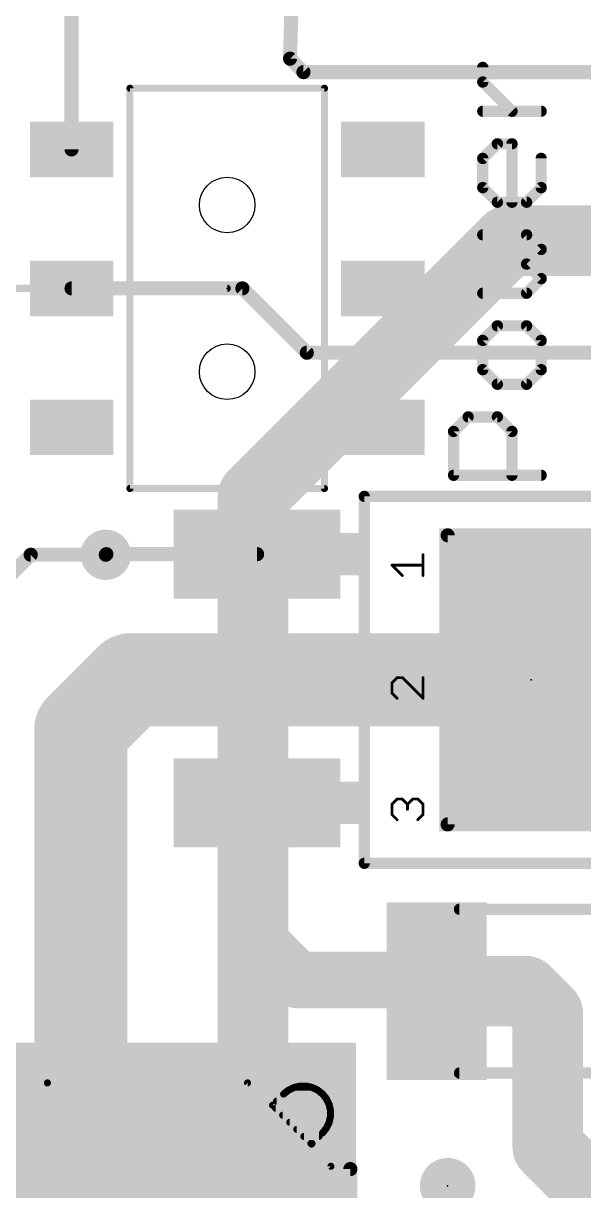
# Model space of a CAD drawing. Extents: x -12.5 to 70.1, y -12.4 to 85.2.
# Drawn here: x 2.27 to 12.35, y 47.41 to 68.41 of the extents above; entities that cross this region are included whole.
import ezdxf

# ---------------------------------------------------------------- set-up
doc = ezdxf.new("R2010")
doc.units = 0
for name, color, linetype in [('1', 12, 'CONTINUOUS'), ('16', 132, 'CONTINUOUS'), ('18', 110, 'CONTINUOUS'), ('20', 53, 'CONTINUOUS'), ('21', 40, 'CONTINUOUS'), ('23', 53, 'CONTINUOUS'), ('47', 253, 'CONTINUOUS'), ('51', 253, 'CONTINUOUS')]:
    doc.layers.add(name, color=color, linetype=linetype)

# ---------------------------------------------------------------- blocks, each defined once
blk = doc.blocks.new('PIE')
at = {"const_width": 0.5}
blk.add_lwpolyline([(0, -0.25, 1), (0, 0.25, 1), (0, -0.25)], format="xyb", dxfattribs=at)
blk = doc.blocks.new('RECT')
blk.add_solid([(-0.5, -0.5), (0.5, -0.5), (-0.5, 0.5), (0.5, 0.5)])
blk = doc.blocks.new('ROUNDV')
at = {"const_width": 0.5}
blk.add_lwpolyline([(0, -0.25, 1), (0, 0.25, 1), (0, -0.25)], format="xyb", dxfattribs=at)

msp = doc.modelspace()

# ---------------------------------------------------------------- linework, layer by layer
at = {"layer": '1'}
for points, const_width in [([(7.064, 67.774), (7.334, 77.06)], 0.254), ([(3.134, 66.142), (3.134, 69.66)], 0.254), ([(7.306, 67.532), (7.064, 67.774)], 0.254), ([(14.024, 67.532), (7.306, 67.532)], 0.254), ([(3.134, 63.642), (6.208, 63.642)], 0.254), ([(6.208, 63.642), (7.366, 62.484)], 0.254), ([(7.366, 62.484), (18.366, 62.484)], 0.254), ([(9.9, 54), (9.9, 59.2)], 0.254), ([(9.9, 59.2), (16.65, 59.2)], 0.254), ([(3.7606, 58.8606), (3.75, 58.85)], 0.254), ([(6.4724, 58.8606), (3.7606, 58.8606)], 0.254), ([(4.2, 56.6), (3.3, 55.7)], 1.6764), ([(13.2528, 56.6), (4.2, 56.6)], 1.6764), ([(3.3, 55.7), (3.3, 49.3)], 1.6764), ([(6.4724, 54.3902), (6.4724, 51.9276)], 1.016), ([(16.65, 54), (9.9, 54)], 0.254), ([(6.4724, 51.9276), (7.2, 51.2)], 1.016), ([(7.2, 51.2), (9.5, 51.2)], 1.016), ([(9.5, 51.2), (9.7, 51)], 1.016), ([(9.7, 51), (11.3, 51)], 1.27), ([(11.3, 51), (11.7, 50.6)], 1.27), ([(11.7, 50.6), (11.7, 48.2)], 1.27), ([(3.3, 49.3), (4, 48.6)], 1.6764), ([(4, 48.6), (4.975, 48.6)], 1.6764), ([(4.975, 48.6), (5, 48.575)], 1.6764), ([(11.7, 48.2), (12.9, 47)], 1.27), ([(8.15, 47.8), (1.9, 47.8)], 0.254), ([(8.15, 43.05), (8.15, 47.8)], 0.254), ([(12.9, 47), (12.9, 44.4)], 1.27)]:
    msp.add_lwpolyline(points, dxfattribs=dict(at, const_width=const_width))
for points, const_width in [([(7.1089, 67.8189, 1), (7.0191, 67.7291)], 0.127), ([(7.0005, 67.7758, 1), (7.1275, 67.7722)], 0.127), ([(7.306, 67.5955, 1), (7.306, 67.4685)], 0.127), ([(7.2611, 67.4871, 1), (7.3509, 67.5769)], 0.127), ([(3.0705, 66.142, 1), (3.1975, 66.142)], 0.127), ([(3.134, 63.7055, 1), (3.134, 63.5785)], 0.127), ([(6.2529, 63.6869, 1), (6.1631, 63.5971)], 0.127), ([(6.208, 63.5785, 1), (6.208, 63.7055)], 0.127), ([(7.366, 62.5475, 1), (7.366, 62.4205)], 0.127), ([(7.3211, 62.4391, 1), (7.4109, 62.5289)], 0.127), ([(9.9635, 59.2, 1), (9.8365, 59.2)], 0.127), ([(9.9, 59.2635, 1), (9.9, 59.1365)], 0.127), ([(3.7051, 58.8949, 1), (3.7949, 58.8051)], 0.127), ([(3.7606, 58.9241, 1), (3.7606, 58.7971)], 0.127), ([(3.8055, 58.8157, 1), (3.7157, 58.9055)], 0.127), ([(6.4724, 58.7971, 1), (6.4724, 58.9241)], 0.127), ([(4.2, 57.0191, 1), (4.2, 56.1809)], 0.8382), ([(4.4963, 56.3037, 1), (3.9037, 56.8963)], 0.8382), ([(3.7191, 55.7, 1), (2.8809, 55.7)], 0.8382), ([(3.0037, 55.9963, 1), (3.5963, 55.4037)], 0.8382), ([(6.7264, 54.3902, 1), (6.2184, 54.3902)], 0.508), ([(9.9, 54.0635, 1), (9.9, 53.9365)], 0.127), ([(9.8365, 54, 1), (9.9635, 54)], 0.127), ([(6.652, 52.1072, 1), (6.2928, 51.748)], 0.508), ([(6.2184, 51.9276, 1), (6.7264, 51.9276)], 0.508), ([(7.2, 51.454, 1), (7.2, 50.946)], 0.508), ([(9.6796, 51.3796, 1), (9.3204, 51.0204)], 0.508), ([(9.5, 50.946, 1), (9.5, 51.454)], 0.508), ([(7.0204, 51.0204, 1), (7.3796, 51.3796)], 0.508), ([(9.7, 51.3175, 1), (9.7, 50.6825)], 0.635), ([(11.5245, 51.2245, 1), (11.0755, 50.7755)], 0.635), ([(11.3, 50.6825, 1), (11.3, 51.3175)], 0.635), ([(9.5204, 50.8204, 1), (9.8796, 51.1796)], 0.508), ([(12.0175, 50.6, 1), (11.3825, 50.6)], 0.635), ([(11.4755, 50.3755, 1), (11.9245, 50.8245)], 0.635), ([(3.5963, 49.5963, 1), (3.0037, 49.0037)], 0.8382), ([(2.8809, 49.3, 1), (3.7191, 49.3)], 0.8382), ([(4, 49.0191, 1), (4, 48.1809)], 0.8382), ([(5.2713, 48.8963, 1), (4.6787, 48.3037)], 0.8382), ([(4.975, 48.1809, 1), (4.975, 49.0191)], 0.8382), ([(3.7037, 48.3037, 1), (4.2963, 48.8963)], 0.8382), ([(4.7037, 48.2787, 1), (5.2963, 48.8713)], 0.8382), ([(11.9245, 48.4245, 1), (11.4755, 47.9755)], 0.635), ([(11.3825, 48.2, 1), (12.0175, 48.2)], 0.635), ([(8.2135, 47.8, 1), (8.0865, 47.8)], 0.127), ([(8.15, 47.7365, 1), (8.15, 47.8635)], 0.127), ([(13.2175, 47, 1), (12.5825, 47)], 0.635)]:
    msp.add_lwpolyline(points, format="xyb", dxfattribs=dict(at, const_width=const_width))
at = {"layer": '16'}
for points, const_width in [([(10.994, 64.5), (6.4, 59.906)], 1.27), ([(21.7, 64.5), (10.994, 64.5)], 1.27), ([(6.4, 59.906), (6.4, 45.9)], 1.27), ([(2.4, 58.85), (1.25, 57.7)], 0.254), ([(3.75, 58.85), (2.4, 58.85)], 0.254)]:
    msp.add_lwpolyline(points, dxfattribs=dict(at, const_width=const_width))
for points, const_width in [([(10.994, 64.8175, 1), (10.994, 64.1825)], 0.635), ([(11.2185, 64.2755, 1), (10.7695, 64.7245)], 0.635), ([(6.7175, 59.906, 1), (6.0825, 59.906)], 0.635), ([(6.1755, 60.1305, 1), (6.6245, 59.6815)], 0.635), ([(2.4, 58.9135, 1), (2.4, 58.7865)], 0.127), ([(2.4449, 58.8051, 1), (2.3551, 58.8949)], 0.127), ([(3.75, 58.7865, 1), (3.75, 58.9135)], 0.127)]:
    msp.add_lwpolyline(points, format="xyb", dxfattribs=dict(at, const_width=const_width))
at = {"layer": '20'}
for centre in [(5.934, 65.142), (5.934, 62.142)]:
    msp.add_circle(centre, 0.5, dxfattribs=at)
at = {"layer": '21'}
for points, const_width in [([(10.5316, 67.3541), (10.5316, 67.6168)], 0.2032), ([(11.057, 66.8288), (10.5316, 67.3541)], 0.2032), ([(4.184, 60.042), (4.184, 67.242)], 0.127), ([(4.184, 67.242), (7.684, 67.242)], 0.127), ([(7.684, 67.242), (7.684, 60.042)], 0.127), ([(11.5824, 66.8288), (10.5316, 66.8288)], 0.2032), ([(10.5316, 65.9797), (10.7943, 66.2424)], 0.2032), ([(10.7943, 66.2424), (11.057, 66.2424)], 0.2032), ([(11.057, 66.2424), (11.057, 65.1916)], 0.2032), ([(10.5316, 65.4543), (10.5316, 65.9797)], 0.2032), ([(11.5824, 65.9797), (11.5824, 65.4543)], 0.2032), ([(10.7943, 65.1916), (10.5316, 65.4543)], 0.2032), ([(11.5824, 65.4543), (11.3197, 65.1916)], 0.2032), ([(11.3197, 65.1916), (10.7943, 65.1916)], 0.2032), ([(11.3197, 64.6052), (10.5316, 64.6052)], 0.2032), ([(11.5824, 64.3425), (11.3197, 64.6052)], 0.2032), ([(11.3197, 64.0798), (11.5824, 64.3425)], 0.2032), ([(11.5824, 63.8171), (11.3197, 64.0798)], 0.2032), ([(11.3197, 63.5544), (11.5824, 63.8171)], 0.2032), ([(10.5316, 63.5544), (11.3197, 63.5544)], 0.2032), ([(10.7943, 62.9681), (10.5316, 62.7054)], 0.2032), ([(11.3197, 62.9681), (10.7943, 62.9681)], 0.2032), ([(11.5824, 62.7054), (11.3197, 62.9681)], 0.2032), ([(10.5316, 62.7054), (10.5316, 62.18)], 0.2032), ([(11.5824, 62.18), (11.5824, 62.7054)], 0.2032), ([(10.5316, 62.18), (10.7943, 61.9173)], 0.2032), ([(11.3197, 61.9173), (11.5824, 62.18)], 0.2032), ([(10.7943, 61.9173), (11.3197, 61.9173)], 0.2032), ([(10.0063, 61.0682), (10.2689, 61.3309)], 0.2032), ([(10.2689, 61.3309), (10.7943, 61.3309)], 0.2032), ([(10.7943, 61.3309), (11.057, 61.0682)], 0.2032), ([(10.0063, 60.2801), (10.0063, 61.0682)], 0.2032), ([(11.057, 61.0682), (11.057, 60.2801)], 0.2032), ([(11.5824, 60.2801), (10.0063, 60.2801)], 0.2032), ([(7.684, 60.042), (4.184, 60.042)], 0.127), ([(14.6, 59.9), (8.4, 59.9)], 0.2032), ([(8.4, 53.3), (8.4, 59.9)], 0.2032), ([(8.4, 53.3), (14.6, 53.3)], 0.2032)]:
    msp.add_lwpolyline(points, dxfattribs=dict(at, const_width=const_width))
for points, const_width in [([(10.5824, 67.6168, 1), (10.4808, 67.6168)], 0.1016), ([(10.5676, 67.3901, 1), (10.4957, 67.3182)], 0.1016), ([(10.4808, 67.3541, 1), (10.5824, 67.3541)], 0.1016), ([(4.184, 67.2738, 1), (4.184, 67.2103)], 0.0635), ([(4.2157, 67.242, 1), (4.1523, 67.242)], 0.0635), ([(7.7157, 67.242, 1), (7.6523, 67.242)], 0.0635), ([(7.684, 67.2103, 1), (7.684, 67.2738)], 0.0635), ([(10.5316, 66.8796, 1), (10.5316, 66.778)], 0.1016), ([(11.0211, 66.7928, 1), (11.0929, 66.8647)], 0.1016), ([(11.5824, 66.778, 1), (11.5824, 66.8796)], 0.1016), ([(10.7943, 66.2932, 1), (10.7943, 66.1916)], 0.1016), ([(10.8302, 66.2064, 1), (10.7584, 66.2783)], 0.1016), ([(11.1078, 66.2424, 1), (11.0062, 66.2424)], 0.1016), ([(11.057, 66.1916, 1), (11.057, 66.2932)], 0.1016), ([(10.5824, 65.9797, 1), (10.4808, 65.9797)], 0.1016), ([(10.4957, 66.0156, 1), (10.5676, 65.9438)], 0.1016), ([(11.6332, 65.9797, 1), (11.5316, 65.9797)], 0.1016), ([(10.5676, 65.4902, 1), (10.4957, 65.4184)], 0.1016), ([(11.6183, 65.4184, 1), (11.5465, 65.4902)], 0.1016), ([(10.4808, 65.4543, 1), (10.5824, 65.4543)], 0.1016), ([(11.5316, 65.4543, 1), (11.6332, 65.4543)], 0.1016), ([(10.7943, 65.2424, 1), (10.7943, 65.1408)], 0.1016), ([(10.7584, 65.1557, 1), (10.8302, 65.2275)], 0.1016), ([(11.0062, 65.1916, 1), (11.1078, 65.1916)], 0.1016), ([(11.2838, 65.2275, 1), (11.3556, 65.1557)], 0.1016), ([(11.3197, 65.1408, 1), (11.3197, 65.2424)], 0.1016), ([(10.5316, 64.656, 1), (10.5316, 64.5544)], 0.1016), ([(11.3556, 64.6411, 1), (11.2838, 64.5693)], 0.1016), ([(11.3197, 64.5544, 1), (11.3197, 64.656)], 0.1016), ([(11.6183, 64.3066, 1), (11.5465, 64.3784)], 0.1016), ([(11.5465, 64.3066, 1), (11.6183, 64.3784)], 0.1016), ([(11.3556, 64.1157, 1), (11.2838, 64.0439)], 0.1016), ([(11.2838, 64.1157, 1), (11.3556, 64.0439)], 0.1016), ([(11.6183, 63.7812, 1), (11.5465, 63.8531)], 0.1016), ([(11.5465, 63.7812, 1), (11.6183, 63.8531)], 0.1016), ([(10.5316, 63.6052, 1), (10.5316, 63.5036)], 0.1016), ([(11.2838, 63.5904, 1), (11.3556, 63.5185)], 0.1016), ([(11.3197, 63.5036, 1), (11.3197, 63.6052)], 0.1016), ([(10.7943, 63.0189, 1), (10.7943, 62.9173)], 0.1016), ([(10.8302, 62.9321, 1), (10.7584, 63.004)], 0.1016), ([(11.3556, 63.004, 1), (11.2838, 62.9321)], 0.1016), ([(11.3197, 62.9173, 1), (11.3197, 63.0189)], 0.1016), ([(10.5824, 62.7054, 1), (10.4808, 62.7054)], 0.1016), ([(10.4957, 62.7413, 1), (10.5676, 62.6694)], 0.1016), ([(11.6332, 62.7054, 1), (11.5316, 62.7054)], 0.1016), ([(11.5465, 62.6694, 1), (11.6183, 62.7413)], 0.1016), ([(10.5676, 62.2159, 1), (10.4957, 62.1441)], 0.1016), ([(10.4808, 62.18, 1), (10.5824, 62.18)], 0.1016), ([(11.5316, 62.18, 1), (11.6332, 62.18)], 0.1016), ([(11.6183, 62.1441, 1), (11.5465, 62.2159)], 0.1016), ([(10.7943, 61.9681, 1), (10.7943, 61.8665)], 0.1016), ([(10.7584, 61.8814, 1), (10.8302, 61.9532)], 0.1016), ([(11.2838, 61.9532, 1), (11.3556, 61.8814)], 0.1016), ([(11.3197, 61.8665, 1), (11.3197, 61.9681)], 0.1016), ([(10.2689, 61.3817, 1), (10.2689, 61.2801)], 0.1016), ([(10.3049, 61.295, 1), (10.233, 61.3668)], 0.1016), ([(10.8302, 61.3668, 1), (10.7584, 61.295)], 0.1016), ([(10.7943, 61.2801, 1), (10.7943, 61.3817)], 0.1016), ([(9.9703, 61.1041, 1), (10.0422, 61.0323)], 0.1016), ([(10.0571, 61.0682, 1), (9.9555, 61.0682)], 0.1016), ([(11.1078, 61.0682, 1), (11.0062, 61.0682)], 0.1016), ([(11.0211, 61.0323, 1), (11.0929, 61.1041)], 0.1016), ([(10.0063, 60.3309, 1), (10.0063, 60.2293)], 0.1016), ([(9.9555, 60.2801, 1), (10.0571, 60.2801)], 0.1016), ([(11.0062, 60.2801, 1), (11.1078, 60.2801)], 0.1016), ([(11.5824, 60.2293, 1), (11.5824, 60.3309)], 0.1016), ([(4.184, 60.0738, 1), (4.184, 60.0102)], 0.0635), ([(4.1523, 60.042, 1), (4.2157, 60.042)], 0.0635), ([(7.6523, 60.042, 1), (7.7157, 60.042)], 0.0635), ([(7.684, 60.0102, 1), (7.684, 60.0738)], 0.0635), ([(8.4, 59.9508, 1), (8.4, 59.8492)], 0.1016), ([(8.4508, 59.9, 1), (8.3492, 59.9)], 0.1016), ([(8.4, 53.3508, 1), (8.4, 53.2492)], 0.1016), ([(8.3492, 53.3, 1), (8.4508, 53.3)], 0.1016)]:
    msp.add_lwpolyline(points, format="xyb", dxfattribs=dict(at, const_width=const_width))
at = {"layer": '23'}
for p in [(5.934, 63.642), (11.4, 56.6), (9.9, 47.5)]:
    msp.add_point(p, dxfattribs=at)
at = {"layer": '47', "const_width": 0.13}
msp.add_lwpolyline([(5.934, 63.642), (-8.808, 63.642)], dxfattribs=at)
at = {"layer": '47', "const_width": 0.065}
msp.add_lwpolyline([(5.934, 63.6095, 1), (5.934, 63.6745)], format="xyb", dxfattribs=at)
at = {"layer": '51'}
for points, const_width in [([(9.4569, 58.4771), (9.4569, 58.8499)], 0.0508), ([(9.0841, 58.4771), (8.8976, 58.6635)], 0.0508), ([(8.8976, 58.6635), (9.4569, 58.6635)], 0.0508), ([(8.9908, 56.6401), (8.8976, 56.5469)], 0.0508), ([(8.8976, 56.5469), (8.8976, 56.3605)], 0.0508), ([(9.0841, 56.6401), (8.9908, 56.6401)], 0.0508), ([(9.4569, 56.2673), (9.0841, 56.6401)], 0.0508), ([(9.4569, 56.6401), (9.4569, 56.2673)], 0.0508), ([(8.8976, 56.3605), (8.9908, 56.2673)], 0.0508), ([(8.8976, 54.3625), (8.9908, 54.4557)], 0.0508), ([(8.8976, 54.1761), (8.8976, 54.3625)], 0.0508), ([(8.9908, 54.4557), (9.0841, 54.4557)], 0.0508), ([(9.0841, 54.4557), (9.1773, 54.3625)], 0.0508), ([(9.1773, 54.3625), (9.2705, 54.4557)], 0.0508), ([(9.1773, 54.3625), (9.1773, 54.2693)], 0.0508), ([(9.2705, 54.4557), (9.3637, 54.4557)], 0.0508), ([(9.3637, 54.4557), (9.4569, 54.3625)], 0.0508), ([(9.4569, 54.3625), (9.4569, 54.1761)], 0.0508), ([(8.9908, 54.0829), (8.8976, 54.1761)], 0.0508), ([(9.4569, 54.1761), (9.3637, 54.0829)], 0.0508), ([(14.862, 52.473), (10.113, 52.473)], 0.2032), ([(14.862, 49.527), (10.113, 49.527)], 0.2032), ([(2.7, 49.35), (6.3, 49.35)], 0.127), ([(6.3, 49.35), (7.8, 47.85)], 0.127), ([(7.1365, 49.2672), (7.2446, 49.2919)], 0.127), ([(7.2446, 49.2919), (7.3554, 49.2919)], 0.127), ([(7.3554, 49.2919), (7.4635, 49.2672)], 0.127), ([(6.75, 48.95), (6.95, 49.15)], 0.127), ([(6.949, 49.149), (7.6508, 49.149)], 0.127), ([(6.95, 49.15), (7.0367, 49.2191)], 0.127), ([(7.0367, 49.2191), (7.1365, 49.2672)], 0.127), ([(7.1751, 49.276), (7.4249, 49.276)], 0.127), ([(7.4635, 49.2672), (7.5633, 49.2191)], 0.127), ([(7.5633, 49.2191), (7.65, 49.15)], 0.127), ([(7.65, 49.15), (7.7191, 49.0633)], 0.127), ([(7.45, 48.25), (6.75, 48.95)], 0.127), ([(6.805, 48.895), (7.7828, 48.895)], 0.127), ([(6.822, 49.022), (7.739, 49.022)], 0.127), ([(7.7191, 49.0633), (7.7672, 48.9635)], 0.127), ([(7.7672, 48.9635), (7.7919, 48.8554)], 0.127), ([(6.932, 48.768), (7.7919, 48.768)], 0.127), ([(7.7919, 48.7446), (7.7672, 48.6365)], 0.127), ([(7.7919, 48.8554), (7.7919, 48.7446)], 0.127), ([(7.059, 48.641), (7.7682, 48.641)], 0.127), ([(7.186, 48.514), (7.701, 48.514)], 0.127), ([(7.65, 48.45), (7.45, 48.25)], 0.127), ([(7.7191, 48.5367), (7.65, 48.45)], 0.127), ([(7.7672, 48.6365), (7.7191, 48.5367)], 0.127), ([(7.313, 48.387), (7.587, 48.387)], 0.127), ([(7.44, 48.26), (7.46, 48.26)], 0.127), ([(7.8, 47.85), (7.8, 44.05)], 0.127)]:
    msp.add_lwpolyline(points, dxfattribs=dict(at, const_width=const_width))
for points, const_width in [([(9.4696, 58.8499, 1), (9.4442, 58.8499)], 0.0254), ([(8.9066, 58.6725, 1), (8.8886, 58.6545)], 0.0254), ([(8.8976, 58.6762, 1), (8.8976, 58.6508)], 0.0254), ([(9.4569, 58.6508, 1), (9.4569, 58.6762)], 0.0254), ([(9.0751, 58.4681, 1), (9.093, 58.4861)], 0.0254), ([(9.4442, 58.4771, 1), (9.4696, 58.4771)], 0.0254), ([(8.9103, 56.5469, 1), (8.8849, 56.5469)], 0.0254), ([(8.8886, 56.5559, 1), (8.9066, 56.5379)], 0.0254), ([(8.9908, 56.6528, 1), (8.9908, 56.6274)], 0.0254), ([(8.9998, 56.6312, 1), (8.9819, 56.6491)], 0.0254), ([(9.093, 56.6491, 1), (9.0751, 56.6312)], 0.0254), ([(9.0841, 56.6274, 1), (9.0841, 56.6528)], 0.0254), ([(9.4696, 56.6401, 1), (9.4442, 56.6401)], 0.0254), ([(8.9066, 56.3695, 1), (8.8886, 56.3515)], 0.0254), ([(8.8849, 56.3605, 1), (8.9103, 56.3605)], 0.0254), ([(8.9819, 56.2583, 1), (8.9998, 56.2763)], 0.0254), ([(9.4442, 56.2673, 1), (9.4696, 56.2673)], 0.0254), ([(9.4479, 56.2583, 1), (9.4659, 56.2763)], 0.0254), ([(8.9103, 54.3625, 1), (8.8849, 54.3625)], 0.0254), ([(8.9908, 54.4684, 1), (8.9908, 54.443)], 0.0254), ([(8.9998, 54.4468, 1), (8.9819, 54.4647)], 0.0254), ([(9.093, 54.4647, 1), (9.0751, 54.4468)], 0.0254), ([(9.0841, 54.443, 1), (9.0841, 54.4684)], 0.0254), ([(9.19, 54.3625, 1), (9.1646, 54.3625)], 0.0254), ([(9.2705, 54.4684, 1), (9.2705, 54.443)], 0.0254), ([(9.2795, 54.4468, 1), (9.2615, 54.4647)], 0.0254), ([(9.3727, 54.4647, 1), (9.3547, 54.4468)], 0.0254), ([(9.3637, 54.443, 1), (9.3637, 54.4684)], 0.0254), ([(9.4696, 54.3625, 1), (9.4442, 54.3625)], 0.0254), ([(8.8886, 54.3715, 1), (8.9066, 54.3535)], 0.0254), ([(8.9066, 54.1851, 1), (8.8886, 54.1671)], 0.0254), ([(8.8849, 54.1761, 1), (8.9103, 54.1761)], 0.0254), ([(9.1683, 54.3715, 1), (9.1862, 54.3535)], 0.0254), ([(9.1646, 54.2693, 1), (9.19, 54.2693)], 0.0254), ([(9.1683, 54.3535, 1), (9.1862, 54.3715)], 0.0254), ([(9.4442, 54.1761, 1), (9.4696, 54.1761)], 0.0254), ([(9.4479, 54.3535, 1), (9.4659, 54.3715)], 0.0254), ([(9.4659, 54.1671, 1), (9.4479, 54.1851)], 0.0254), ([(8.9819, 54.0739, 1), (8.9998, 54.0919)], 0.0254), ([(9.3547, 54.0919, 1), (9.3727, 54.0739)], 0.0254), ([(10.113, 52.5238, 1), (10.113, 52.4222)], 0.1016), ([(10.113, 49.5778, 1), (10.113, 49.4762)], 0.1016), ([(2.7, 49.35, 0.4142), (2.2, 48.85)], 0.127), ([(4.99, 43.7229, 1), (4.99, 49.2971, 1), (4.99, 43.7229)], 0.127), ([(2.7, 49.3818, 1), (2.7, 49.3182)], 0.0635), ([(2.7, 49.3182, 1), (2.7, 49.3818)], 0.0635), ([(6.3225, 49.3725, 1), (6.2775, 49.3275)], 0.0635), ([(6.3, 49.3182, 1), (6.3, 49.3818)], 0.0635), ([(7.2446, 49.3236, 1), (7.2446, 49.2601)], 0.0635), ([(7.2516, 49.2609, 1), (7.2375, 49.3228)], 0.0635), ([(7.3625, 49.3228, 1), (7.3484, 49.2609)], 0.0635), ([(7.3554, 49.2601, 1), (7.3554, 49.3236)], 0.0635), ([(6.949, 49.1808, 1), (6.949, 49.1172)], 0.0635), ([(6.9302, 49.1748, 1), (6.9698, 49.1252)], 0.0635), ([(6.9725, 49.1275, 1), (6.9275, 49.1725)], 0.0635), ([(7.0229, 49.2477, 1), (7.0504, 49.1905)], 0.0635), ([(7.0565, 49.1943, 1), (7.0169, 49.2439)], 0.0635), ([(7.1295, 49.2982, 1), (7.1436, 49.2362)], 0.0635), ([(7.1503, 49.2386, 1), (7.1227, 49.2958)], 0.0635), ([(7.1751, 49.3078, 1), (7.1751, 49.2443)], 0.0635), ([(7.4249, 49.2443, 1), (7.4249, 49.3078)], 0.0635), ([(7.4773, 49.2958, 1), (7.4497, 49.2386)], 0.0635), ([(7.4564, 49.2362, 1), (7.4705, 49.2982)], 0.0635), ([(7.5831, 49.2439, 1), (7.5435, 49.1943)], 0.0635), ([(7.5496, 49.1905, 1), (7.5771, 49.2477)], 0.0635), ([(7.6748, 49.1698, 1), (7.6252, 49.1302)], 0.0635), ([(7.6302, 49.1252, 1), (7.6698, 49.1748)], 0.0635), ([(7.6508, 49.1172, 1), (7.6508, 49.1808)], 0.0635), ([(6.7725, 48.9725, 1), (6.7275, 48.9275)], 0.0635), ([(6.7275, 48.9725, 1), (6.7725, 48.9275)], 0.0635), ([(6.805, 48.9268, 1), (6.805, 48.8633)], 0.0635), ([(6.822, 49.0538, 1), (6.822, 48.9903)], 0.0635), ([(7.7477, 49.0771, 1), (7.6905, 49.0496)], 0.0635), ([(7.6943, 49.0435, 1), (7.7439, 49.0831)], 0.0635), ([(7.7982, 48.9705, 1), (7.7362, 48.9564)], 0.0635), ([(7.7386, 48.9497, 1), (7.7958, 48.9773)], 0.0635), ([(7.739, 48.9903, 1), (7.739, 49.0538)], 0.0635), ([(7.7828, 48.8633, 1), (7.7828, 48.9268)], 0.0635), ([(6.932, 48.7998, 1), (6.932, 48.7362)], 0.0635), ([(7.8236, 48.8554, 1), (7.7601, 48.8554)], 0.0635), ([(7.7601, 48.7446, 1), (7.8236, 48.7446)], 0.0635), ([(7.8228, 48.7375, 1), (7.7609, 48.7516)], 0.0635), ([(7.7609, 48.8484, 1), (7.8228, 48.8625)], 0.0635), ([(7.7919, 48.7362, 1), (7.7919, 48.7998)], 0.0635), ([(7.059, 48.6728, 1), (7.059, 48.6093)], 0.0635), ([(7.186, 48.5458, 1), (7.186, 48.4823)], 0.0635), ([(7.6725, 48.4275, 1), (7.6275, 48.4725)], 0.0635), ([(7.6905, 48.5504, 1), (7.7477, 48.5229)], 0.0635), ([(7.7439, 48.5169, 1), (7.6943, 48.5565)], 0.0635), ([(7.701, 48.4823, 1), (7.701, 48.5458)], 0.0635), ([(7.7362, 48.6436, 1), (7.7982, 48.6295)], 0.0635), ([(7.7958, 48.6227, 1), (7.7386, 48.6503)], 0.0635), ([(7.7682, 48.6093, 1), (7.7682, 48.6728)], 0.0635), ([(7.313, 48.4188, 1), (7.313, 48.3552)], 0.0635), ([(7.44, 48.2918, 1), (7.44, 48.2283)], 0.0635), ([(7.4275, 48.2725, 1), (7.4725, 48.2275)], 0.0635), ([(7.4275, 48.2275, 1), (7.4725, 48.2725)], 0.0635), ([(7.46, 48.2283, 1), (7.46, 48.2918)], 0.0635), ([(7.587, 48.3552, 1), (7.587, 48.4188)], 0.0635), ([(7.6252, 48.4698, 1), (7.6748, 48.4302)], 0.0635), ([(7.8318, 47.85, 1), (7.7683, 47.85)], 0.0635), ([(7.7775, 47.8275, 1), (7.8225, 47.8725)], 0.0635)]:
    msp.add_lwpolyline(points, format="xyb", dxfattribs=dict(at, const_width=const_width))

# ---------------------------------------------------------------- block references
at = {"layer": '1', "yscale": 1.5, "rotation": 270}
for p in [(3.134, 66.142), (8.734, 66.142), (3.134, 63.642), (8.734, 63.642), (3.134, 61.142), (8.734, 61.142)]:
    msp.add_blockref('RECT', p, dxfattribs=at)
at = {"layer": '1'}
for p, xscale, yscale, rotation in [((6.4724, 58.8606), 1.6002, 2.9972, 270), ((13.2528, 56.6), 5.4516, 7, 270), ((6.4724, 54.3902), 1.6002, 2.9972, 270), ((9.7, 51), 1.8, 3.2, 180), ((5, 48.575), 3, 6.5, 90)]:
    msp.add_blockref('RECT', p, dxfattribs=dict(at, xscale=xscale, yscale=yscale, rotation=rotation))
msp.add_blockref('PIE', (9.9, 47.5), dxfattribs=at)
at = {"layer": '18', "xscale": 0.9064, "yscale": 0.9064}
msp.add_blockref('ROUNDV', (3.75, 58.85), dxfattribs=at)
msp.add_blockref('ROUNDV', (3.75, 58.85), dxfattribs=at)
at = {"layer": '51'}
for p, xscale, yscale, rotation in [((6.9931, 58.8606), 0.762, 2.667, 270), ((7.9456, 56.6), 0.762, 0.762, 270), ((6.9931, 54.3902), 0.762, 2.667, 270), ((9.7129, 50.9993), 0.8499, 3.1001, 180)]:
    msp.add_blockref('RECT', p, dxfattribs=dict(at, xscale=xscale, yscale=yscale, rotation=rotation))

doc.saveas('drawing.dxf')
